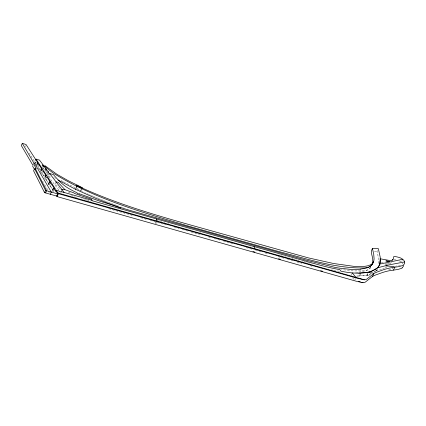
<?xml version="1.0" encoding="UTF-8"?>
<svg xmlns="http://www.w3.org/2000/svg" width="426" height="426" viewBox="0 0 426 426"><rect width="100%" height="100%" fill="white"/><g stroke="black" fill="none" stroke-linecap="round" stroke-linejoin="round"><path stroke-width="0.32" stroke-dasharray="2.13 1.6" d="M379.049 263.508L379.039 261.729L379.571 260.574M379.044 263.572L378.698 258.795L377.015 251.5L378.08 249.183M25.027 146.709L25.528 145.617M53.793 191.466L34.746 162.04L35.55 160.304M36.636 164.101L36.13 165.192L37.051 165.394L29.272 153.307M39.155 164.915L38.148 167.104A1.912 0.745 24.7 0 1 37.818 166.955M40.156 170.672L40.912 169.031M42.563 168.233L43.095 167.072M46.402 171.683A87.415 34.171 24.7 0 1 44.629 170.203L43.489 168.675L44.288 166.939M43.388 171.486L42.382 173.675L44.714 177.301M46.439 172.972L46.972 171.811M46.881 173.536L47.414 172.376M47.238 174.948L48.037 173.206M47.877 175.672L48.681 173.93M48.937 183.862L46.365 179.868L47.371 177.679M58.804 190.071L48.431 176.481L49.762 173.584M53.229 188.249L52.222 190.433L53.325 190.683L50.46 186.231A2.226 0.868 24.7 0 1 49.464 185.763L49.139 185.518A2.492 0.974 24.7 0 1 48.846 185.214A4.824 1.885 24.7 0 1 48.468 184.687L48.186 184.133L49.192 181.945M50.46 186.231L51.466 184.043M56.157 181.897L54.826 184.799L56.738 185.172L61.882 190.72M82.138 188.723L81.073 191.04L80.706 190.481L81.771 188.164M156.118 223.437L156.651 222.276M351.162 275.228L351.961 273.492M354.72 280.329L355.518 278.593M356.44 276.096L359.358 275.904L360.689 273.007M357.43 276.053L359.438 275.968L360.769 273.071M359.358 275.904L363.974 275.574A53.836 21.044 24.7 0 0 366.797 275.127L368.128 272.225M366.797 275.121L367.276 275.51L368.607 272.608M384.753 268.439L385.551 266.697M386.062 267.773L386.595 266.612M393.076 267.038L392.011 269.354L388.768 269.141M401.67 261.612L402.203 260.451M370.758 267.358L370.519 267.672A40.939 16.002 24.7 0 1 370.269 267.975L369.289 268.912A36.913 14.431 24.7 0 1 368.948 269.173L368.905 269.205A24.783 9.686 24.7 0 1 367.856 269.807A26.098 10.203 24.7 0 1 366.584 270.27L366.019 270.414A30.981 12.109 24.7 0 1 364.805 270.643L364.486 270.691A44.954 17.572 24.7 0 1 363.17 270.84L353.953 270.92L341.487 269.583M391.521 262.522L391.089 262.959A6.656 2.599 24.7 0 1 389.343 263.444M374.986 271.532L375.178 271.399A46.919 18.339 24.7 0 0 375.727 270.995L376.344 270.441M375.168 271.41L373.975 272.155M374.789 271.66L374.182 272.033M375.988 270.771L382.074 269.094M382.686 268.923L383.954 268.625M394.897 266.314L401.974 265.047M363.852 275.585L359.438 275.968M374.39 251.446L377.015 251.5M367.276 275.51L369.635 275.697M385.354 263.806L388.192 264.12M387.282 264.402L384.864 264.131M387.585 263.289L388.331 263.369A10.155 3.972 24.7 0 0 389.316 263.417M339.533 271.245L338.67 271.117A68.964 26.955 24.7 0 1 335.608 270.616M381.35 262.192L383.272 262.576M332.472 270.015L331.566 269.823M48.186 184.133L49.262 184.362M311.773 263.609L312.237 263.721M309.457 263.044L309.92 263.156M308.525 262.815L307.599 262.581M305.735 262.112L306.198 262.23M304.803 261.878L303.866 261.639M301.997 261.154L302.465 261.276M298.248 260.169L298.717 260.291M294.494 259.162L294.962 259.29M295.9 259.54L296.374 259.668M293.083 258.779L292.14 258.523M288.844 257.618L289.313 257.751M282.715 255.925L283.183 256.058M285.074 256.58L285.542 256.713M286.485 256.969L286.959 257.102M278.939 254.876L279.408 255.009M281.298 255.536L281.767 255.664M48.431 176.481L50.902 177.179M186.764 228.9L187.232 229.034M190.544 229.965L191.018 230.099M199.996 232.628L200.47 232.761M250.589 246.926L251.063 247.059M34.746 162.04L36.46 162.524M108.657 208.676L132.3 215.364M140.607 217.713L146.997 219.523M150.192 220.423L166.167 224.944M174.474 227.298L178.947 228.56M182.142 229.465L188.532 231.275M191.391 232.079L199.693 234.433M208.346 236.877L210.902 237.601M214.097 238.507L220.487 240.312M223.682 241.217L233.539 244.007M246.047 247.543L252.437 249.354M255.632 250.259L262.022 252.064M265.217 252.969L267.97 253.747M277.997 256.585L284.387 258.39M287.582 259.296L293.972 261.106M297.167 262.006L301.693 263.289M309.963 265.627L312.508 266.351M168.265 223.528L168.739 223.671M164.447 222.372L164.926 222.516M161.582 221.488L160.629 221.19M158.717 220.599L159.196 220.748M76.542 197.504L72.787 196.226L72.67 195.811L71.461 195.38M122.773 207.574L123.252 207.739M120.84 206.898L121.325 207.068M89.945 201.136L90.429 201.306M88.981 200.795L88.017 200.449M118.433 206.04L117.464 205.694M116.985 205.518L116.021 205.172M87.532 200.273L86.084 199.751M115.537 204.997L114.573 204.64M85.605 199.576L84.641 199.219M114.088 204.464L113.124 204.107M83.192 198.686L83.672 198.862M112.64 203.926L111.676 203.569M81.744 198.149L82.223 198.324M111.191 203.388L110.227 203.026M109.743 202.84L108.779 202.472M108.295 202.291L107.331 201.919M106.362 201.546L106.846 201.732M105.882 201.36L104.913 200.987M104.434 200.795L103.465 200.417M102.986 200.225L102.022 199.842M101.537 199.65L100.573 199.267M99.609 198.878L100.089 199.075M99.125 198.686L98.161 198.298M97.682 198.101L96.718 197.707M95.754 197.313L96.233 197.51M95.27 197.116L94.311 196.716M93.347 196.317L93.826 196.519M91.904 195.715L92.383 195.917M91.425 195.513L90.461 195.108M89.503 194.698L89.982 194.906M88.06 194.086L88.539 194.293M87.101 193.676L87.58 193.883M85.663 193.058L86.143 193.266M84.705 192.643L85.184 192.85M82.309 191.588L82.788 191.801M80.876 190.949L81.355 191.167M79.923 190.518L80.402 190.736M79.891 190.507L80.285 190.683M78.714 189.964L79.103 190.145M77.548 189.426L78.022 189.645M76.834 188.473L80.706 190.481M63.501 181.79L66.238 183.217A108.028 42.227 24.7 0 0 75.157 187.653M62.957 181.503L59.746 179.719M44.794 169.372L44.464 169.186A8.967 3.504 24.7 0 0 43.489 168.675M54.911 178.084L55.513 178.473M53.735 177.296L54.315 177.695M352.595 277.816L353.873 279.323M38.5 167.647L40.949 171.449M52.222 190.433L52.883 191.482A2.561 1.001 24.7 0 0 53.08 191.716M42.712 181.236L43.367 182.371M44.682 184.628L49.288 192.547M403.023 264.115L402.788 263.667A5.314 2.077 24.7 0 0 402.309 263.05M154.995 221.786L155.847 224.012M370.79 267.31A46.077 18.014 24.7 0 1 369.507 268.731A40.529 15.842 24.7 0 1 367.771 269.903A40.193 15.709 24.7 0 1 365.3 270.867L358.937 272.086A71.461 27.935 24.7 0 1 358.612 272.129M357.952 272.203A60.471 23.638 24.7 0 1 357.286 272.273M357.297 272.283A54.778 21.412 24.7 0 1 355.556 272.39M335.161 270.537A68.964 26.955 24.7 0 1 334.719 270.457A72.883 28.489 24.7 0 1 333.824 270.281M70.322 193.021A38.809 15.171 24.7 0 1 67.207 191.301M371.168 273.689A53.884 21.06 24.7 0 1 363.9 275.627M377.196 269.45A57.009 22.285 24.7 0 1 375.322 271.495M46.365 179.863A2.109 0.825 24.7 0 1 45.225 179.282M44.842 178.936A2.354 0.921 24.7 0 1 44.751 178.829M44.426 178.425A9.074 3.546 24.7 0 1 44.219 178.111M42.36 173.696A3.025 1.182 24.7 0 1 41.519 173.19M41.354 173.068A3.025 1.182 24.7 0 1 40.992 172.759M40.768 172.535A3.025 1.182 24.7 0 1 40.534 172.226A7.045 2.753 24.7 0 1 40.454 172.136M371.147 273.657A53.99 21.103 24.7 0 1 366.823 275.143M377.234 269.376A55.715 21.779 24.7 0 1 376.382 270.462M399.343 260.92A4.031 1.576 24.7 0 1 400.972 261.857M395.759 259.828A18.744 7.327 24.7 0 0 395.291 259.727A15.868 6.204 24.7 0 0 393.954 259.477"/><path stroke-width="0.64" d="M392.197 260.227L392.271 259.887A5.692 2.226 24.7 0 1 392.474 259.54A3.403 1.331 24.7 0 1 392.527 259.487A1.56 0.612 24.7 0 1 392.969 259.354M380.056 262.986L380.237 257.299L378.347 248.603L372.436 248.475C369.672 252.458 373.437 257.022 372.739 261.479A59.395 23.217 24.7 0 1 372.383 263.998M36.029 168.611L35.779 168.914M379.603 264.482L379.859 263.726A73.293 28.648 24.7 0 0 380.072 262.922L380.37 258.832L389.662 260.472A10.155 3.972 24.7 0 0 390.647 260.52A6.656 2.599 24.7 0 0 392.437 260.068L392.942 259.503A20.629 8.062 24.7 0 0 393.305 258.8L393.358 258.651A17.232 6.736 24.7 0 0 393.459 258.188L393.603 256.99A5.692 2.226 24.7 0 1 393.805 256.638A3.403 1.331 24.7 0 1 393.864 256.59A1.56 0.612 24.7 0 1 394.38 256.457L395.285 256.58A15.868 6.204 24.7 0 1 396.627 256.83A18.744 7.327 24.7 0 1 397.99 257.15L399.726 257.65A4.031 1.576 24.7 0 1 402.714 259.274L403.481 259.982A5.314 2.077 24.7 0 1 404.125 260.771L404.354 261.218A11.475 4.484 24.7 0 1 404.551 261.761L404.679 262.464A15.709 6.14 24.7 0 1 404.668 263.257L404.641 263.396A8.813 3.445 24.7 0 1 404.562 263.63L403.47 264.993A18.579 7.263 24.7 0 1 402.714 265.51L399.221 266.559L390.482 267.869A129.664 50.683 24.7 0 0 383.522 269.738L377.18 272.006A88.741 34.687 24.7 0 0 373.836 273.561L366.456 279.344A6.624 2.588 24.7 0 1 366.222 279.44L364.896 279.749A4.691 1.832 24.7 0 1 364.406 279.775L364.337 279.775A4.91 1.917 24.7 0 1 363.756 279.722L356.999 278.167L58.447 193.702L36.082 159.143L35.55 160.304M373.096 262.677L373.543 261.617A33.489 13.094 24.7 0 1 373.197 262.347A31.22 12.205 24.7 0 1 372.979 262.698A33.537 13.11 24.7 0 1 372.596 263.193A31.146 12.173 24.7 0 1 372.308 263.508A33.196 12.977 24.7 0 1 371.813 263.95L371.637 264.083A34.021 13.297 24.7 0 1 370.849 264.599A35.587 13.909 24.7 0 1 369.715 265.148A37.083 14.495 24.7 0 1 368.155 265.675A39.421 15.411 24.7 0 1 367.297 265.888A37.307 14.585 24.7 0 1 366.701 266.01A41.125 16.076 24.7 0 1 365.449 266.218L364.8 266.298A62.803 24.548 24.7 0 1 363.799 266.399L362.782 266.49A67.878 26.534 24.7 0 1 361.749 266.564L361.397 266.585A42.754 16.71 24.7 0 1 360.321 266.623A46.759 18.281 24.7 0 1 358.841 266.633A53.532 20.922 24.7 0 1 357.308 266.596A59.693 23.334 24.7 0 1 354.927 266.452A70.7 27.637 24.7 0 1 354.118 266.388L333.547 263.502L308.392 257.89L189.421 224.678C151.07 213.879 112.645 202.462 76.52 185.406L76.866 186.402L75.535 189.304L95.712 198.335L118.38 207.222M373.448 261.873L373.203 262.437M37.557 164.303L38.058 163.206L26.034 144.52L22.306 143.328L21.3 145.511L32.988 165.458M42.935 166.491L43.468 165.336L39.506 160.112L36.082 159.143M41.45 170.352L41.956 169.26L39.155 164.915M44.288 166.939L44.826 165.778A8.967 3.504 24.7 0 1 45.795 166.289L55.375 173.169A26.779 10.469 24.7 0 0 57.217 174.447L67.569 180.32A108.028 42.227 24.7 0 0 77.617 185.289L82.037 187.584L82.41 188.143L81.222 187.605M45.795 170.304L46.333 169.143L44.56 166.832L43.367 166.491L42.099 164.947L43.468 165.336M45.3 177.275L46.056 175.634L43.388 171.486M44.565 192.648L45.571 190.459L34.602 168.637L33.601 170.826L44.565 192.648L56.823 196.114L57.829 193.926L55.55 190.385A3.307 1.294 24.7 0 1 55.114 190.23L54.427 189.847A2.561 1.001 24.7 0 1 53.91 189.298L53.229 188.249L54.331 188.494L53.83 189.586M49.762 183.271L50.263 182.174L47.371 177.679A2.109 0.825 24.7 0 1 46.232 177.099L46.162 177.035M51.274 192.057L46.722 190.747L45.614 192.871M50.289 194.267L51.296 192.078L34.836 163.781L33.606 163.93L36.061 168.366M55.668 191.396L56.2 190.236L58.948 191.008L59.331 191.54L61.222 192.057L61.067 191.604L91.963 200.289M56.924 195.321L57.995 192.999L364.368 279.775M402.139 267.89A18.579 7.263 24.7 0 1 401.383 268.407L397.889 269.461L389.151 270.766A129.664 50.683 24.7 0 0 382.186 272.635L375.849 274.903A88.741 34.687 24.7 0 0 372.505 276.463L365.125 282.241A6.624 2.588 24.7 0 1 364.89 282.342L363.559 282.646A4.691 1.832 24.7 0 1 363.074 282.672L363.005 282.672A4.91 1.917 24.7 0 1 362.425 282.624L355.662 281.064L57.111 196.599L58.447 193.702M372.436 276.501L373.772 273.604L372.739 272.938L368.607 272.608L368.128 272.225A53.836 21.044 24.7 0 1 365.3 272.672M393.464 270.132L394.801 267.23L393.342 266.458L386.861 266.037L386.084 265.542M44.826 165.778L45.96 167.306A87.415 34.171 24.7 0 0 53.367 173.19C94.391 198.83 141.672 212.089 187.621 225.865L277.912 251.319C306.273 258.539 334.889 268.588 364.502 267.943A44.954 17.572 24.7 0 0 365.817 267.794L366.136 267.746A30.981 12.109 24.7 0 0 367.35 267.517L367.915 267.368A26.098 10.203 24.7 0 0 369.188 266.91A24.783 9.686 24.7 0 0 370.237 266.309L370.285 266.271A36.913 14.431 24.7 0 0 370.62 266.016L371.6 265.079A40.939 16.002 24.7 0 0 371.855 264.775L373.117 262.624M373.032 262.805L372.761 263.359A60.391 23.606 24.7 0 1 372.127 264.413A46.077 18.014 24.7 0 1 370.844 265.835A40.529 15.842 24.7 0 1 369.108 267.006A40.193 15.709 24.7 0 1 366.632 267.97L360.268 269.189M402.139 267.89L403.23 266.527A8.813 3.445 24.7 0 0 403.31 266.293L403.337 266.154A15.709 6.14 24.7 0 0 403.363 265.616M375.514 269.136L376.509 268.502A46.919 18.339 24.7 0 0 377.058 268.092L377.681 267.544M376.499 268.513L374.475 269.743M375.295 269.269L372.5 270.771A53.99 21.103 24.7 0 1 368.16 272.246M374.252 269.871L372.484 270.776A53.884 21.06 24.7 0 1 365.236 272.731M35.757 168.93L35.379 168.845M377.319 267.874L388.453 264.983L404.588 261.926M379.731 264.115L402.735 259.29M365.306 272.672L357.265 273.215L352.227 272.912A60.029 23.467 24.7 0 1 340.944 271.165L339.831 269.589A100.946 39.458 24.7 0 1 327.711 267.129A138.844 54.272 24.7 0 1 315.118 263.811L92.096 200.715L91.638 199.283L74.124 193.329L74.002 192.914L64.933 189.671L61.727 189.277L49.762 173.584L48.947 173.35L47.68 171.795L48.569 172.051L47.504 170.656L46.525 170.379L45.273 168.845L46.333 169.143M365.183 272.688L358.767 273.157M386.025 260.84L389.843 261.426M389.742 261.623L385.892 261.042M56.157 181.897L58.069 182.275L64.933 189.671M50.263 182.174L49.192 181.945L49.469 182.498A4.824 1.885 24.7 0 0 49.847 183.026A2.492 0.974 24.7 0 0 50.14 183.329L50.476 183.569A2.226 0.868 24.7 0 0 51.466 184.037L54.331 188.494M38.058 163.206L37.137 163.009L37.392 163.493A5.469 2.135 24.7 0 0 37.579 163.77A3.232 1.262 24.7 0 0 38.042 164.282L38.26 164.452A1.912 0.745 24.7 0 0 39.155 164.899M46.056 175.634L44.906 175.379L45.225 175.927A9.074 3.546 24.7 0 0 45.497 176.327L45.752 176.641A2.354 0.921 24.7 0 0 46.157 177.035M41.956 169.26L40.912 169.031L41.359 169.798A7.045 2.753 24.7 0 0 41.524 170.038A3.025 1.182 24.7 0 0 43.367 171.508M49.762 173.584L53.474 174.628A105.281 41.152 24.7 0 0 57.782 179.484A52.425 20.491 24.7 0 0 61.797 183.409A23.899 9.34 24.7 0 0 68.538 188.404A38.809 15.171 24.7 0 0 77.053 192.76L77.33 193.484L79.635 194.134L79.518 193.835L99.945 201.221L129.52 210.274L305.41 259.956L334.256 267.209A72.883 28.489 24.7 0 0 336.05 267.555A68.964 26.955 24.7 0 0 340.001 268.22L350.428 269.37A72.1 28.185 24.7 0 0 351.226 269.424A54.778 21.412 24.7 0 0 358.628 269.381A60.471 23.638 24.7 0 0 359.288 269.307A71.461 27.935 24.7 0 0 360.268 269.189M320.608 270.707L322.503 271.24M358.559 281.41L360.476 281.953M361.754 282.31L363.037 282.672M45.571 190.459L46.62 190.683M51.296 192.078L57.829 193.926M252.916 251.526L254.839 252.07M278.492 258.774L280.409 259.317M120.313 207.925L120.798 208.101M119.828 207.75L118.865 207.398M372.436 248.475L373.724 254.242L374.071 258.577A59.395 23.217 24.7 0 1 373.469 261.883M80.439 187.248L76.52 185.406L76.866 186.407M75.535 189.304L57.989 179.99M352.227 272.912L356.051 277.433M61.727 189.277L64.054 192.445M56.658 195.901L57.111 196.599M22.306 143.328L34.33 163.84M32.6 166.124L34.602 169.575M35.571 169.021L46.658 190.763M254.029 246.526L254.908 248.816M156.326 218.884L157.183 221.115M379.949 262.943A57.009 22.285 24.7 0 1 376.653 268.598M379.566 264.466A55.715 21.779 24.7 0 1 377.713 267.56"/></g></svg>
